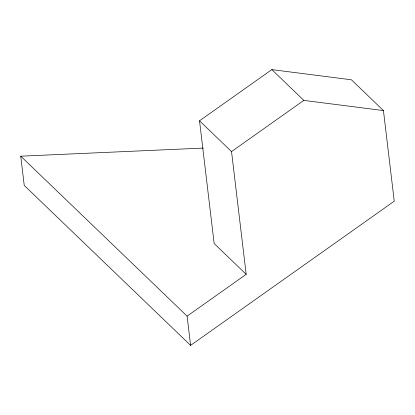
<?xml version="1.0" encoding="UTF-8"?>
<svg xmlns="http://www.w3.org/2000/svg" width="415" height="415" viewBox="0 0 415 415"><rect width="100%" height="100%" fill="white"/><g stroke="black" fill="none" stroke-linecap="round" stroke-linejoin="round"><path stroke-width="0.62" d="M190.599 345.384L187.108 316.142L246.173 274.325L214.166 243.548L199.527 120.801L271.825 69.616L351.438 79.799L383.444 110.577L394.25 201.192L190.599 345.384L24.236 185.427L20.75 156.185L203.35 148.077M246.173 274.325L231.539 151.579L303.832 100.389L383.444 110.577M271.825 69.616L303.832 100.389M199.527 120.801L231.539 151.579M20.75 156.185L187.108 316.142"/></g></svg>
